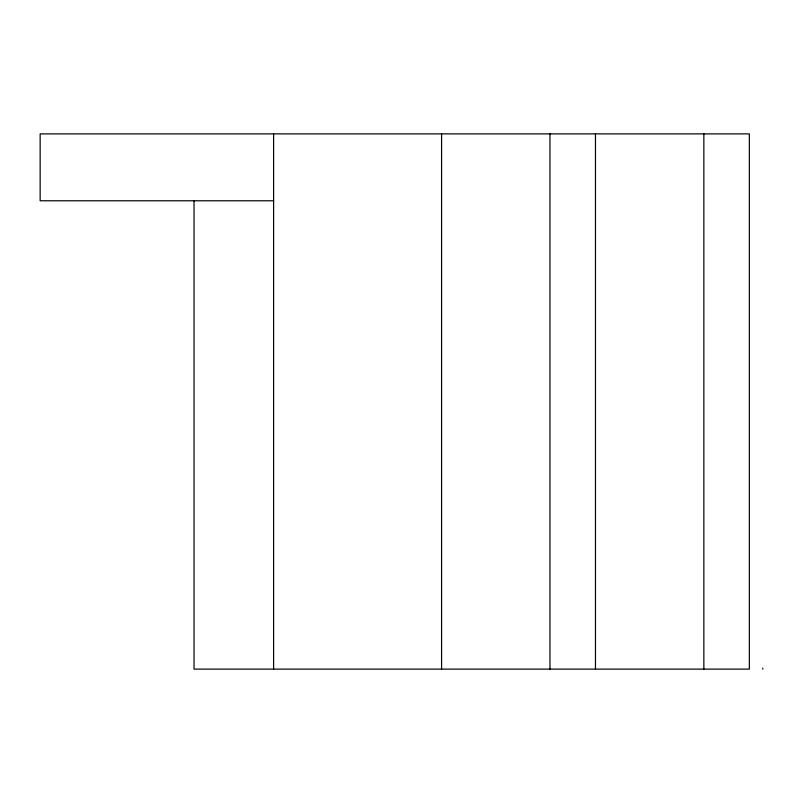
<?xml version="1.0" encoding="UTF-8"?>
<svg xmlns="http://www.w3.org/2000/svg" width="803" height="803" viewBox="0 0 803 803"><rect width="100%" height="100%" fill="white"/><g stroke="black" fill="none" stroke-linecap="round" stroke-linejoin="round"><path stroke-width="1.2" d="M273.602 200.78L40.15 200.78L40.15 133.88L749.34 133.88L749.34 669.12L194.035 669.12L194.035 200.78M762.73 668.116L762.85 669.12M703.85 133.88L703.85 669.12M595.465 133.88L595.465 669.12M549.965 133.88L549.965 669.12M441.58 133.88L441.58 669.12M273.602 133.88L273.602 669.12"/></g></svg>
